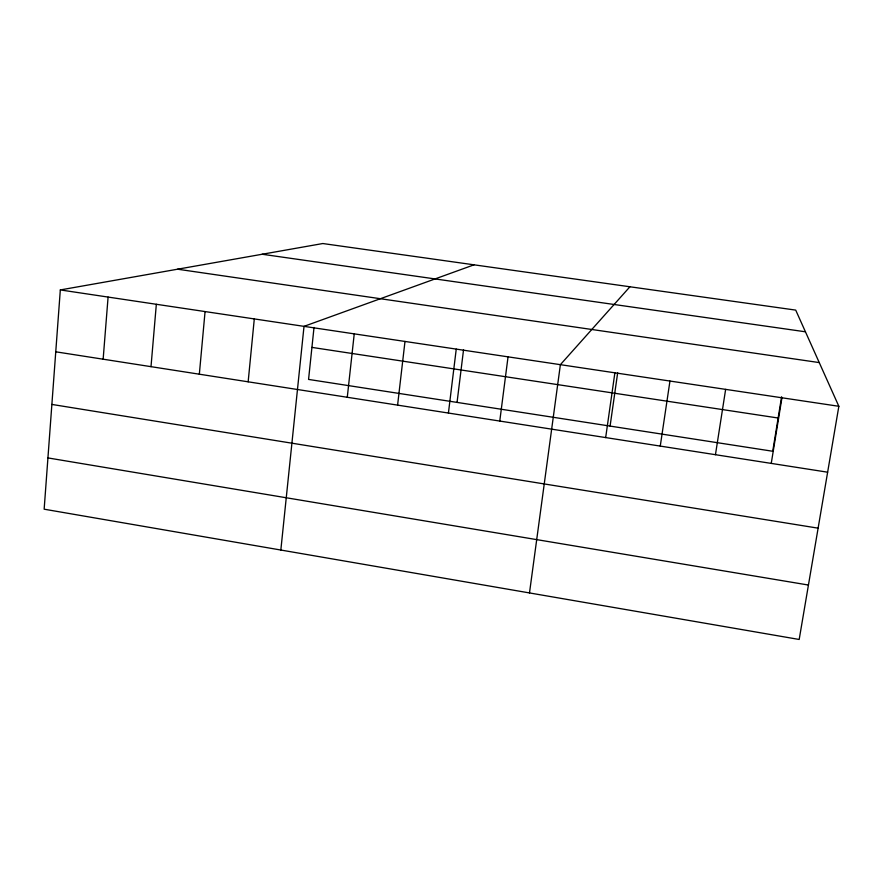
<?xml version="1.0" encoding="UTF-8"?>
<svg xmlns="http://www.w3.org/2000/svg" width="883" height="883" viewBox="0 0 883 883"><rect width="100%" height="100%" fill="white"/><g stroke="black" fill="none" stroke-linecap="round" stroke-linejoin="round"><path stroke-width="1.32" d="M60.32 289.933L44.15 509.193L799.181 639.469L838.85 406.29L795.715 310.11L322.814 243.531L60.32 289.933L838.85 406.29M103.145 359.204L108.09 297.074M151.004 366.666L156.335 304.282M199.337 374.204L205.066 311.567M248.156 381.82L254.293 318.929M280.838 550.032L304.017 326.357L474.016 264.823M314.017 327.438L308.564 379.425L772.724 451.257L781.598 396.754M347.273 397.284L354.238 333.862M397.593 405.131L404.988 341.445M448.421 413.056L456.246 349.105M457.052 402.405L463.542 349.778M499.767 421.059L508.045 356.853M529.491 592.935L560.385 364.668L629.932 286.765M605.672 437.582L614.877 372.814M610.087 426.081L617.67 372.803M660.263 446.092L669.954 381.048M715.451 454.701L725.638 389.37M771.245 463.398L781.941 397.78M262.174 254.249L805.451 331.798M177.593 269.205L819.247 362.582M311.92 347.394L778.144 418.012M55.761 351.809L827.636 472.195M51.876 404.425L818.111 528.166M47.936 457.924L808.442 585.043"/></g></svg>
